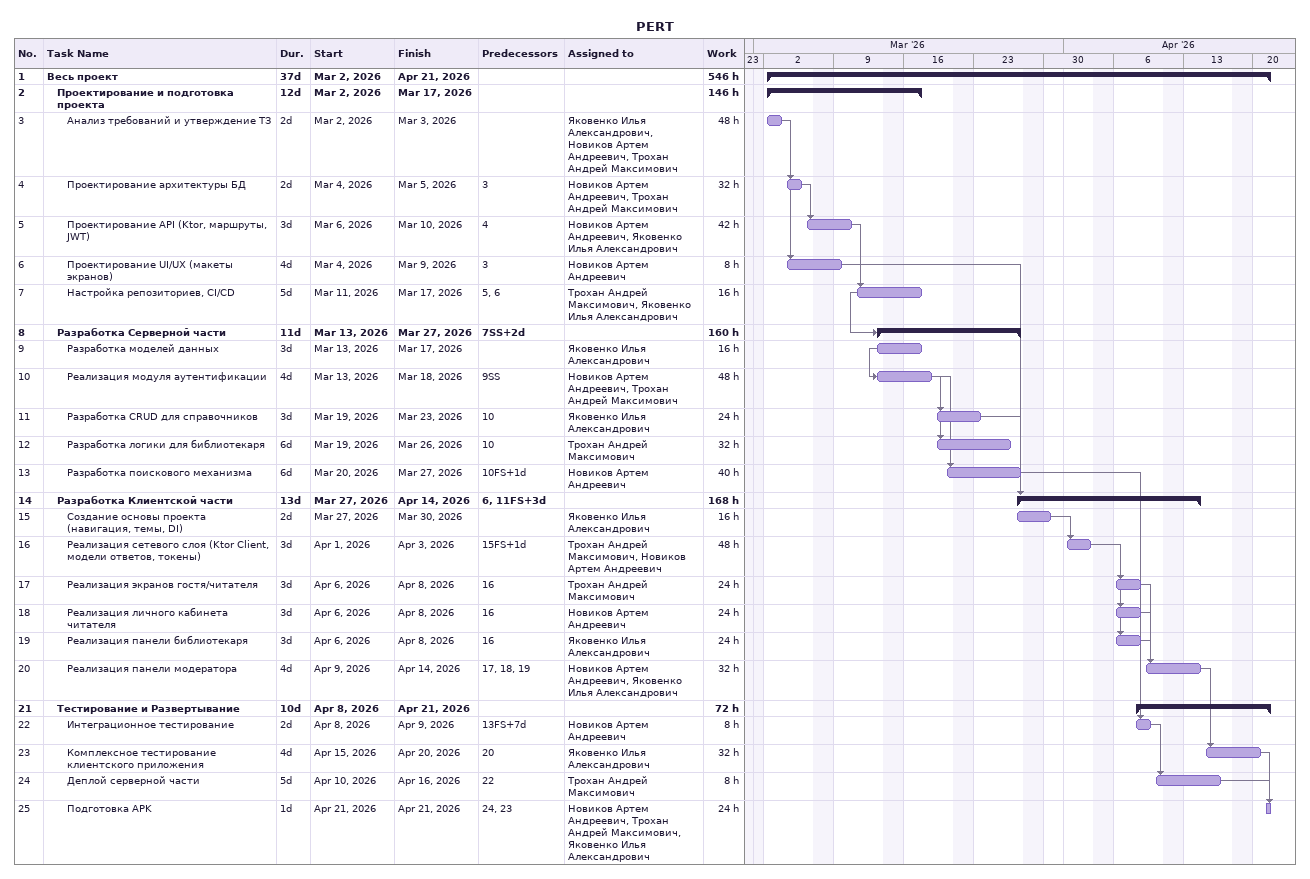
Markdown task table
PERT

| ID | Level | Task | Duration | Start | Finish | Predecessors | Resources | Work (h) |
|---|---|---|---|---|---|---|---|---|
| 1 | 1 | **Весь проект** | 37d | 2026-03-02 | 2026-04-21 |  |  | 546 |
| 2 | 2 | **Проектирование и подготовка проекта** | 12d | 2026-03-02 | 2026-03-17 |  |  | 146 |
| 3 | 3 | Анализ требований и утверждение ТЗ | 2d | 2026-03-02 | 2026-03-03 |  | Яковенко Илья Александрович, Новиков Артем Андреевич, Трохан Андрей Максимович | 48 |
| 4 | 3 | Проектирование архитектуры БД | 2d | 2026-03-04 | 2026-03-05 | 3 | Новиков Артем Андреевич, Трохан Андрей Максимович | 32 |
| 5 | 3 | Проектирование API (Ktor, маршруты, JWT) | 3d | 2026-03-06 | 2026-03-10 | 4 | Новиков Артем Андреевич, Яковенко Илья Александрович | 42 |
| 6 | 3 | Проектирование UI/UX (макеты экранов) | 4d | 2026-03-04 | 2026-03-09 | 3 | Новиков Артем Андреевич | 8 |
| 7 | 3 | Настройка репозиториев, CI/CD | 5d | 2026-03-11 | 2026-03-17 | 5, 6 | Трохан Андрей Максимович, Яковенко Илья Александрович | 16 |
| 8 | 2 | **Разработка Серверной части** | 11d | 2026-03-13 | 2026-03-27 | 7SS+2d |  | 160 |
| 9 | 3 | Разработка моделей данных | 3d | 2026-03-13 | 2026-03-17 |  | Яковенко Илья Александрович | 16 |
| 10 | 3 | Реализация модуля аутентификации | 4d | 2026-03-13 | 2026-03-18 | 9SS | Новиков Артем Андреевич, Трохан Андрей Максимович | 48 |
| 11 | 3 | Разработка CRUD для справочников | 3d | 2026-03-19 | 2026-03-23 | 10 | Яковенко Илья Александрович | 24 |
| 12 | 3 | Разработка логики для библиотекаря | 6d | 2026-03-19 | 2026-03-26 | 10 | Трохан Андрей Максимович | 32 |
| 13 | 3 | Разработка поискового механизма | 6d | 2026-03-20 | 2026-03-27 | 10FS+1d | Новиков Артем Андреевич | 40 |
| 14 | 2 | **Разработка Клиентской части** | 13d | 2026-03-27 | 2026-04-14 | 6, 11FS+3d |  | 168 |
| 15 | 3 | Создание основы проекта (навигация, темы, DI) | 2d | 2026-03-27 | 2026-03-30 |  | Яковенко Илья Александрович | 16 |
| 16 | 3 | Реализация сетевого слоя (Ktor Client, модели ответов, токены) | 3d | 2026-04-01 | 2026-04-03 | 15FS+1d | Трохан Андрей Максимович, Новиков Артем Андреевич | 48 |
| 17 | 3 | Реализация экранов гостя/читателя | 3d | 2026-04-06 | 2026-04-08 | 16 | Трохан Андрей Максимович | 24 |
| 18 | 3 | Реализация личного кабинета читателя | 3d | 2026-04-06 | 2026-04-08 | 16 | Новиков Артем Андреевич | 24 |
| 19 | 3 | Реализация панели библиотекаря | 3d | 2026-04-06 | 2026-04-08 | 16 | Яковенко Илья Александрович | 24 |
| 20 | 3 | Реализация панели модератора | 4d | 2026-04-09 | 2026-04-14 | 17, 18, 19 | Новиков Артем Андреевич, Яковенко Илья Александрович | 32 |
| 21 | 2 | **Тестирование и Развертывание** | 10d | 2026-04-08 | 2026-04-21 |  |  | 72 |
| 22 | 3 | Интеграционное тестирование | 2d | 2026-04-08 | 2026-04-09 | 13FS+7d | Новиков Артем Андреевич | 8 |
| 23 | 3 | Комплексное тестирование клиентского приложения | 4d | 2026-04-15 | 2026-04-20 | 20 | Яковенко Илья Александрович | 32 |
| 24 | 3 | Деплой серверной части | 5d | 2026-04-10 | 2026-04-16 | 22 | Трохан Андрей Максимович | 8 |
| 25 | 3 | Подготовка APK | 1d | 2026-04-21 | 2026-04-21 | 24, 23 | Новиков Артем Андреевич, Трохан Андрей Максимович, Яковенко Илья Александрович | 24 |
